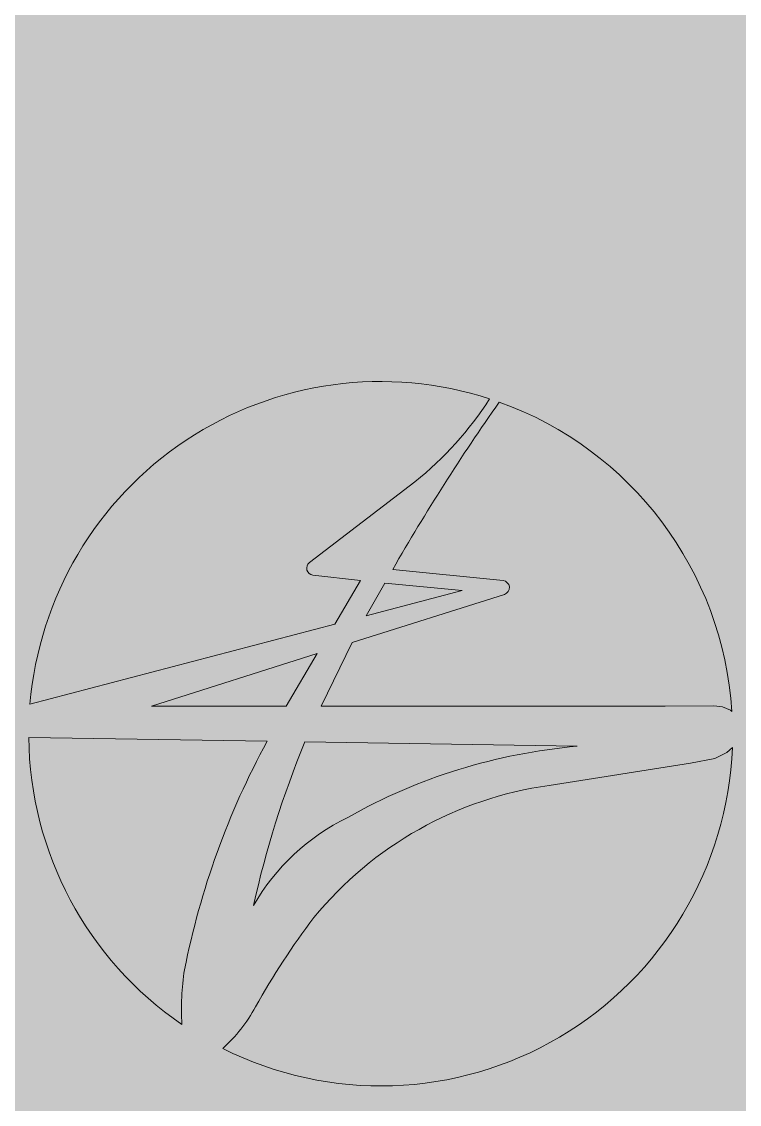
# Model space of a CAD drawing. Header units: millimetres. Extents: x -15 to 15, y -5.7 to 35.
# Drawn here: x 4.852 to 6.763, y 1.978 to 4.858 of the extents above; entities that cross this region are included whole.
import ezdxf

# ---------------------------------------------------------------- set-up
doc = ezdxf.new("R2010")
doc.units = ezdxf.units.MM
doc.layers.add('GREEN', color=7, linetype='Continuous', true_color=0x007f00)
doc.layers.add('GSCOLOR', color=7, linetype='Continuous', lineweight=0)

# ---------------------------------------------------------------- blocks, each defined once
blk = doc.blocks.new('MR-GM-31-4')
at = {"layer": 'GREEN', "lineweight": 9}
h = blk.add_hatch(color=256, dxfattribs=at)
edge = h.paths.add_edge_path()
edge.add_arc((6.131635111229116, 3.352780012565745), 0.01867829406705837, -72.43402750836287, 84.16995513601432, ccw=False)
edge.add_line((6.137272290330202, 3.334972685954654), (5.731599528733113, 3.206550825468639))
edge.add_line((5.731599528733113, 3.206550825469094), (5.649078800822736, 3.037456875889802))
edge.add_line((5.64907880082319, 3.037456875889802), (6.56529802335217, 3.037456875889802))
edge.add_line((6.565298023351716, 3.037456875889802), (6.694229441042808, 3.038437486329713))
edge.add_line((6.694229441042808, 3.038437486329713), (6.718105629503953, 3.035709960515305))
edge.add_line((6.718105629504407, 3.035709960515305), (6.738570936845008, 3.02684552482242))
edge.add_line((6.738570936844553, 3.02684552482242), (6.742778559202179, 3.023641109213258))
edge.add_arc((5.807711025235221, 2.964169407555346), 0.9369568700729808, 3.63919600865178, 70.31584323591873)
edge.add_arc((10.87528438625804, 0.506507410526865), 5.808266671269397, 144.899002231339, 150.1057599860125)
edge.add_line((5.839825845833275, 3.401350931728302), (6.133532414621641, 3.371361694650659))
edge = h.paths.add_edge_path()
edge.add_arc((6.460938084550889, 1.431285778915935), 1.505164374597692, 94.95558767717041, 119.4817605296802)
edge.add_arc((5.973833783171358, 2.218254955028442), 0.5815321480594173, 115.8608776244933, 150.2339024950955)
edge.add_arc((8.114267424791706, 1.916946056942834), 2.710240582523234, 157.7678270922697, 167.4260816587387, ccw=False)
edge.add_line((5.60551080912046, 2.942394377670098), (6.330916680129121, 2.930823784086442))
edge = h.paths.add_edge_path()
edge.add_arc((5.330015716958314, 4.347716080997088), 0.9122065359291995, 308.5792749707479, 327.3143666867408)
edge.add_arc((5.807711025235221, 2.964169407555346), 0.9369568700729808, 71.9662868455786, 175.1894129731959)
edge.add_line((4.874054697821975, 3.042744458672132), (5.685351512534453, 3.255859473343662))
edge.add_line((5.685351512533998, 3.255859473343662), (5.753713546179824, 3.371433885363331))
edge.add_line((5.753713546180279, 3.371433885363331), (5.627237152362341, 3.386072158206389))
edge.add_arc((5.62938462715374, 3.40462659221248), 0.01867829406705855, 127.4553738583341, 263.3980085784047, ccw=False)
edge.add_line((5.618025547334582, 3.419453930979671), (5.898864852373663, 3.63460218733826))
h = blk.add_hatch(color=256, dxfattribs=at)
h.paths.add_polyline_path([(5.769429087343724, 3.277945340395036), (6.024686574022326, 3.344997499397778), (5.818446569174739, 3.364630873457827)])
h.paths.add_polyline_path([(5.197447405133971, 3.037456875889802), (5.638811137046559, 3.177177253910941), (5.556166812784795, 3.037456875889802)])
edge = h.paths.add_edge_path()
edge.add_line((5.505277284017666, 2.943993153512565), (4.870808121900154, 2.954113260213944))
edge.add_arc((5.807711025235221, 2.964169407555346), 0.9369568700729801, 180.6149545210214, 235.609962431039)
edge.add_arc((5.935189083494151, 2.232377037413244), 0.6579967522316914, 170.9088385772936, 183.606933025994, ccw=False)
edge.add_arc((7.388098020745929, 1.919290789919614), 2.143601842834946, 151.4432932555134, 168.7811330683741, ccw=False)
edge = h.paths.add_edge_path()
edge.add_line((6.256241046925425, 2.826856523886818), (6.632801726730122, 2.885899188144322))
edge.add_line((6.632801726729667, 2.885899188144322), (6.696958154185722, 2.898652023700834))
edge.add_line((6.696958154185722, 2.898652023700834), (6.729020461460095, 2.914335267299521))
edge.add_line((6.729020461460095, 2.914335267299521), (6.743954122577179, 2.927603862892283))
edge.add_arc((5.807711025235221, 2.964169407555346), 0.9369568700729817, 243.3466538291712, 357.7634151405222, ccw=False)
edge.add_arc((5.09260975138659, 2.448975927716219), 0.43670807138973, 312.4563768615333, 331.0679370383527)
edge.add_arc((7.26566289071252, 1.239185528756025), 2.05041172055785, 142.9365306610594, 150.8572845283924, ccw=False)
edge.add_arc((6.39395335989002, 1.847497865391688), 0.9889934595900108, 98.00415526030889, 140.6206044735294, ccw=False)
at = {"layer": 'GSCOLOR', "true_color": 0xf5f5f5, "transparency": 33554687}
blk.add_hatch(color=7, dxfattribs=at).paths.add_polyline_path([(-12.5, 0), (12.5, 0, 0.414213562373095), (15, 2.5), (15, 32.5, 0.414213562373095), (12.5, 35), (-12.5, 35, 0.414213562373095), (-15, 32.5), (-15, 2.5, 0.414213562373095)])
at = {"layer": 'GREEN', "lineweight": 9}
for points in [[(5.898864852373663, 3.63460218733826, 0.08192984223123395), (6.097770898488761, 3.855097825726716, 0.483543382190624), (4.874054697821975, 3.042744458672132), (5.685351512533998, 3.255859473343662), (5.753713546180279, 3.371433885363331), (5.627237152362341, 3.386072158206389, -0.6741443966538361), (5.618025547334582, 3.419453930979671)], [(6.133532414621186, 3.371361694650659, -0.8141568920977668), (6.137272290330202, 3.334972685954654), (5.731599528733113, 3.206550825469094), (5.64907880082319, 3.037456875889802), (6.565298023351716, 3.037456875889802), (6.694229441042808, 3.038437486329713), (6.718105629504407, 3.035709960515305), (6.738570936844553, 3.02684552482242), (6.742778559202179, 3.023641109213713, 0.2994277993081123), (6.123310811309693, 3.846374004804147, 0.02272267605622338), (5.839825845833275, 3.401350931728302)], [(5.505277284017666, 2.943993153512565), (4.870808121900154, 2.954113260213489, 0.2446753569963442), (5.278495741757069, 2.190981616582121, -0.05546265415039397), (5.285457959585528, 2.336344304242175, -0.07579524506486658)], [(6.330916680129121, 2.930823784086442, 0.1074260239421284), (5.720176755097782, 2.741550045140684, 0.1511153897803107), (5.469029355427665, 2.506962642762119, -0.04216705076793043), (5.60551080912046, 2.942394377670098)], [(6.256241046925425, 2.826856523886818), (6.632801726729667, 2.885899188144322), (6.696958154185722, 2.898652023700834), (6.729020461460095, 2.914335267299521), (6.743954122577179, 2.927603862892283, -0.5453125784479379), (5.387400221274675, 2.126776426661309, 0.08138724002746317), (5.47481401035202, 2.237708693992317, -0.03457457551389917), (5.629499212273458, 2.474967322260909, -0.188122601421096)]]:
    blk.add_lwpolyline(points, format="xyb", close=True, dxfattribs=at)
for points in [[(5.769429087343724, 3.277945340395036), (6.024686574022326, 3.344997499397778), (5.818446569174739, 3.364630873457827)], [(5.197447405133971, 3.037456875889802), (5.638811137046559, 3.177177253910941), (5.556166812784795, 3.037456875889802)]]:
    blk.add_lwpolyline(points, close=True, dxfattribs=at)

msp = doc.modelspace()

# ---------------------------------------------------------------- block references
msp.add_blockref('MR-GM-31-4', (0, 0))

doc.saveas('drawing.dxf')
